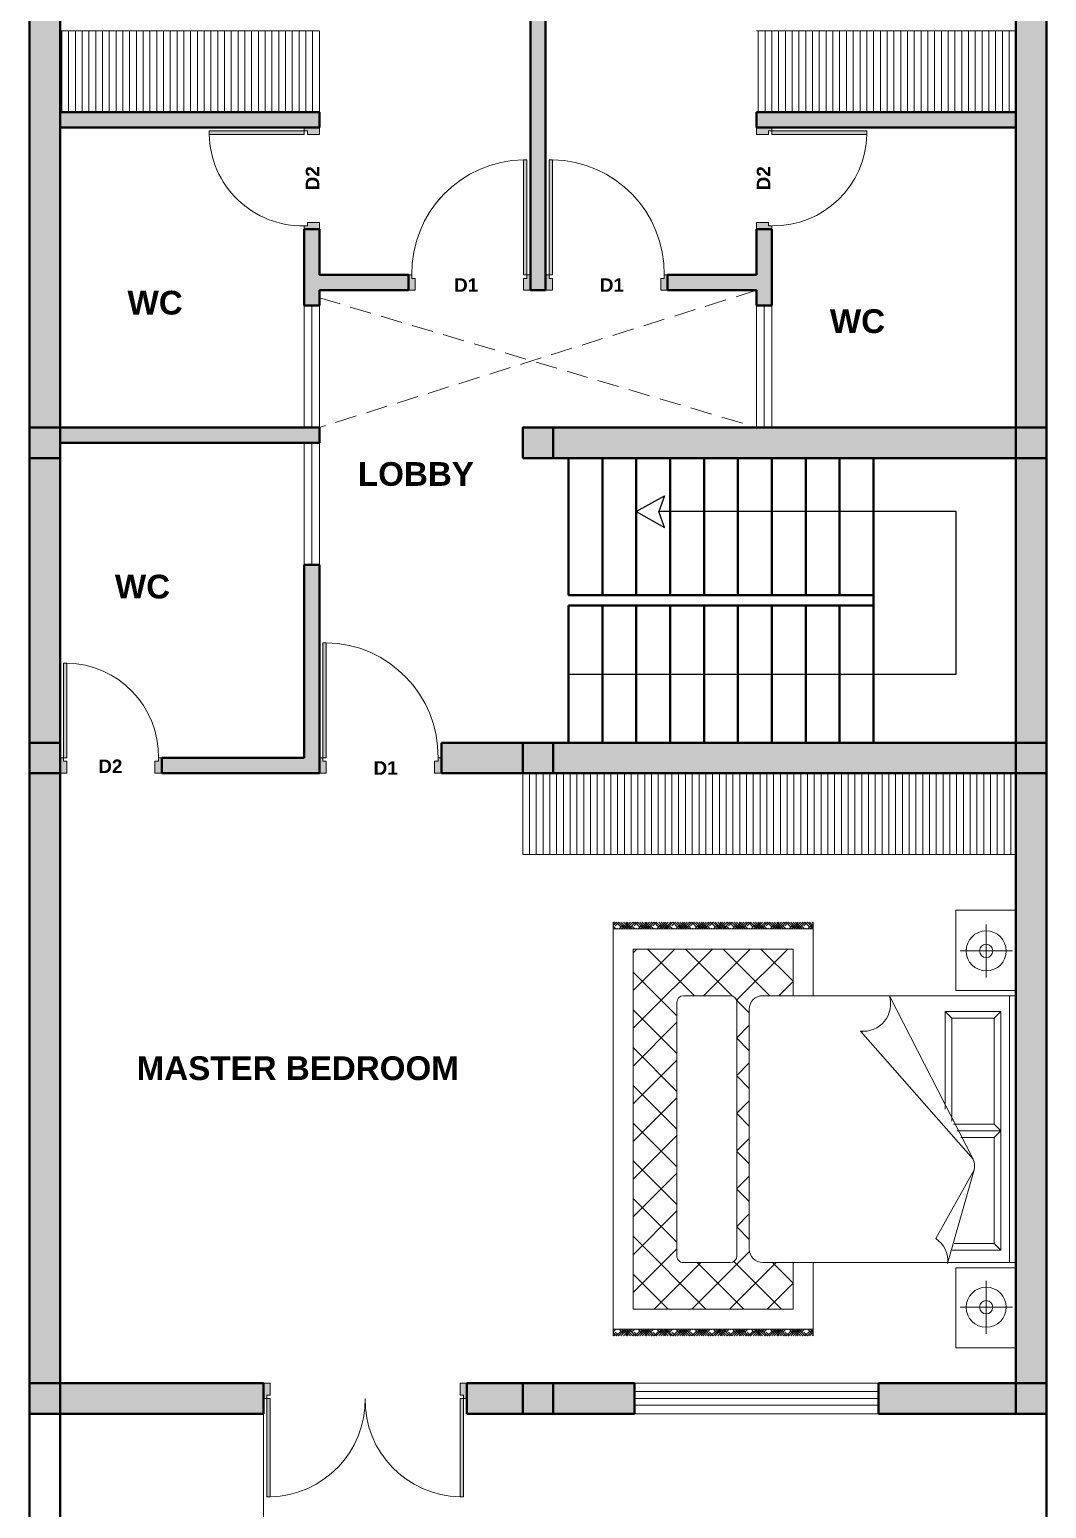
# Model space of a CAD drawing. Header units: inches. Extents: x 1457 to 6508, y 1058 to 4458.
# Drawn here: x 3200.9 to 3500.9, y 2605.7 to 3042 of the extents above; entities that cross this region are included whole.
import ezdxf
from ezdxf.enums import TextEntityAlignment as Align

# ---------------------------------------------------------------- set-up
doc = ezdxf.new("R2010")
doc.units = ezdxf.units.IN
doc.linetypes.add('HIDDEN', pattern=[9.525, 6.35, -3.175])
for name, color, linetype, lineweight in [('1.COLUMN', 1, 'Continuous', 40), ('2.ROOF', 7, 'HIDDEN', 20), ('CUPBOARD', 24, 'Continuous', 5), ('DOOR', 3, 'Continuous', 18), ('FURNITURE', 30, 'Continuous', 5), ('ots', 4, 'HIDDEN', 13), ('STAIRS', 30, 'Continuous', 25), ('WALL', 2, 'Continuous', 40), ('WALL DIMENSION', 6, 'Continuous', 13), ('WALL HATCH', 7, 'Continuous', 5), ('WINDOW', 4, 'Continuous', 18)]:
    doc.layers.add(name, color=color, linetype=linetype, lineweight=lineweight)
doc.styles.get("Standard").update_dxf_attribs({"font": 'arialbd.ttf'})

# ---------------------------------------------------------------- blocks, each defined once
blk = doc.blocks.new('*U207')
at = {"layer": 'CUPBOARD'}
blk.add_line((0, 24), (0, 0), dxfattribs=at)
blk = doc.blocks.new('*U208')
at = {"layer": 'CUPBOARD', "color": 0, "linetype": 'ByBlock', "lineweight": -2, "rotation": 180}
for p in [(3210.37, 3041.6), (3212.37, 3041.6), (3214.37, 3041.6), (3216.37, 3041.6), (3218.37, 3041.6), (3220.37, 3041.6), (3222.37, 3041.6), (3224.37, 3041.6), (3226.37, 3041.6), (3228.37, 3041.6), (3230.37, 3041.6), (3232.37, 3041.6), (3234.37, 3041.6), (3236.37, 3041.6), (3238.37, 3041.6), (3240.37, 3041.6), (3242.37, 3041.6), (3244.37, 3041.6), (3246.37, 3041.6), (3248.37, 3041.6), (3250.37, 3041.6), (3252.37, 3041.6), (3254.37, 3041.6), (3256.37, 3041.6), (3258.37, 3041.6), (3260.37, 3041.6), (3262.37, 3041.6), (3264.37, 3041.6), (3266.37, 3041.6), (3268.37, 3041.6), (3270.37, 3041.6), (3272.37, 3041.6), (3274.37, 3041.6), (3276.37, 3041.6), (3278.37, 3041.6), (3280.37, 3041.6), (3282.37, 3041.6), (3284.37, 3041.6), (3286.37, 3041.6)]:
    blk.add_blockref('*U207', p, dxfattribs=at)
blk = doc.blocks.new('*U209')
at = {"layer": 'CUPBOARD'}
blk.add_line((0, 24), (0, 0), dxfattribs=at)
blk = doc.blocks.new('*U210')
at = {"layer": 'CUPBOARD', "color": 0, "linetype": 'ByBlock', "lineweight": -2, "rotation": 180}
for p in [(3415.87, 3041.6), (3417.87, 3041.6), (3419.87, 3041.6), (3421.87, 3041.6), (3423.87, 3041.6), (3425.87, 3041.6), (3427.87, 3041.6), (3429.87, 3041.6), (3431.87, 3041.6), (3433.87, 3041.6), (3435.87, 3041.6), (3437.87, 3041.6), (3439.87, 3041.6), (3441.87, 3041.6), (3443.87, 3041.6), (3445.87, 3041.6), (3447.87, 3041.6), (3449.87, 3041.6), (3451.87, 3041.6), (3453.87, 3041.6), (3455.87, 3041.6), (3457.87, 3041.6), (3459.87, 3041.6), (3461.87, 3041.6), (3463.87, 3041.6), (3465.87, 3041.6), (3467.87, 3041.6), (3469.87, 3041.6), (3471.87, 3041.6), (3473.87, 3041.6), (3475.87, 3041.6), (3477.87, 3041.6), (3479.87, 3041.6), (3481.87, 3041.6), (3483.87, 3041.6), (3485.87, 3041.6), (3487.87, 3041.6), (3489.87, 3041.6), (3491.87, 3041.6)]:
    blk.add_blockref('*U209', p, dxfattribs=at)
blk = doc.blocks.new('A$C4CB008C5')
for p, q in [((0, 3.019), (0.6, 3.019)), ((0, 2.569), (0, 3.019)), ((0.6, 3.019), (0.6, 2.569)), ((0.64, 1.121), (0.64, 3.021)), ((0.64, 3.021), (2.64, 3.021)), ((2.64, 3.021), (2.64, 1.121)), ((3.279, 3.019), (2.679, 3.019)), ((2.679, 3.019), (2.679, 2.569)), ((3.279, 2.569), (3.279, 3.019)), ((0.304, 2.6), (0.304, 2.992)), ((0.64, 2.971), (2.64, 2.971)), ((0.759, 2.905), (2.547, 2.905)), ((0.759, 2.489), (0.759, 2.905)), ((0.759, 2.905), (0.809, 2.855)), ((1.603, 2.855), (1.653, 2.905)), ((1.653, 2.905), (1.653, 2.579)), ((1.653, 2.905), (1.703, 2.855)), ((2.497, 2.855), (2.547, 2.905)), ((2.547, 2.905), (2.547, 2.54)), ((2.975, 2.6), (2.975, 2.992)), ((0.106, 2.796), (0.503, 2.796)), ((0.809, 2.855), (1.603, 2.855)), ((0.809, 2.539), (0.809, 2.855)), ((1.603, 2.855), (1.603, 2.551)), ((1.703, 2.855), (1.703, 2.607)), ((1.703, 2.855), (2.497, 2.855)), ((2.497, 2.855), (2.497, 2.556)), ((3.174, 2.796), (2.776, 2.796)), ((0.64, 2.071), (1.866, 2.698)), ((0.906, 1.854), (1.866, 2.698)), ((1.946, 2.705), (2.646, 2.507)), ((1.946, 2.705), (2.46, 2.418)), ((0.6, 2.569), (0, 2.569)), ((2.679, 2.569), (3.279, 2.569)), ((0.809, 2.539), (0.759, 2.489)), ((1.49, 2.489), (0.759, 2.489)), ((1.58, 2.539), (0.809, 2.539)), ((0.907, 1.867), (0.919, 1.867)), ((0.09, 1.5), (0.64, 1.5)), ((0.09, 1.491), (0.099, 1.5)), ((0.09, 1.473), (0.116, 1.5)), ((0.09, 1.456), (0.134, 1.5)), ((0.09, 1.474), (0.09, 1.475)), ((0.09, 1.438), (0.126, 1.474)), ((0.117, 1.43), (0.09, 1.457)), ((0.14, 1.46), (0.108, 1.492)), ((0.14, 1.478), (0.118, 1.5)), ((0.14, 1.496), (0.135, 1.5)), ((0.14, 1.442), (0.135, 1.448)), ((0.14, 0), (0.14, 1.5)), ((2.64, 1.5), (3.19, 1.5)), ((3.14, 1.496), (3.144, 1.5)), ((3.14, 1.478), (3.162, 1.5)), ((3.14, 1.5), (3.14, 0)), ((3.14, 1.46), (3.171, 1.492)), ((3.14, 1.442), (3.145, 1.448)), ((3.19, 1.456), (3.145, 1.5)), ((3.19, 1.438), (3.154, 1.474)), ((3.162, 1.43), (3.19, 1.457)), ((3.19, 1.473), (3.163, 1.5)), ((3.19, 1.491), (3.181, 1.5)), ((3.189, 1.474), (3.19, 1.475)), ((0.14, 1.389), (0.09, 1.439)), ((0.09, 1.42), (0.099, 1.43)), ((0.14, 1.372), (0.09, 1.422)), ((0.09, 1.368), (0.14, 1.417)), ((0.14, 1.354), (0.09, 1.404)), ((0.09, 1.35), (0.14, 1.4)), ((0.14, 1.336), (0.09, 1.386)), ((0.09, 1.332), (0.14, 1.382)), ((0.09, 1.314), (0.14, 1.364)), ((0.09, 1.297), (0.126, 1.333)), ((0.09, 1.333), (0.09, 1.333)), ((0.14, 1.319), (0.108, 1.35)), ((0.117, 1.412), (0.14, 1.435)), ((0.29, 1.108), (0.532, 1.35)), ((0.29, 0.15), (0.29, 1.35)), ((0.29, 1.35), (0.64, 1.35)), ((0.64, 1.243), (0.533, 1.35)), ((2.64, 1.195), (2.795, 1.35)), ((2.64, 1.35), (2.99, 1.35)), ((2.99, 1.156), (2.795, 1.35)), ((2.99, 1.35), (2.99, 0.15)), ((3.14, 1.389), (3.19, 1.439)), ((3.162, 1.412), (3.14, 1.435)), ((3.14, 1.372), (3.19, 1.422)), ((3.189, 1.368), (3.14, 1.417)), ((3.14, 1.354), (3.19, 1.404)), ((3.19, 1.35), (3.14, 1.4)), ((3.14, 1.336), (3.19, 1.386)), ((3.19, 1.332), (3.14, 1.382)), ((3.19, 1.314), (3.14, 1.364)), ((3.14, 1.319), (3.171, 1.35)), ((3.19, 1.297), (3.154, 1.333)), ((3.19, 1.42), (3.18, 1.43)), ((3.189, 1.333), (3.19, 1.333)), ((0.117, 1.288), (0.09, 1.316)), ((0.14, 1.248), (0.09, 1.298)), ((0.09, 1.279), (0.099, 1.288)), ((0.14, 1.23), (0.09, 1.28)), ((0.09, 1.227), (0.14, 1.276)), ((0.14, 1.213), (0.09, 1.263)), ((0.09, 1.208), (0.14, 1.258)), ((0.14, 1.195), (0.09, 1.245)), ((0.09, 1.19), (0.14, 1.24)), ((0.09, 1.173), (0.14, 1.223)), ((0.117, 1.271), (0.14, 1.294)), ((0.14, 1.301), (0.135, 1.306)), ((0.674, 0.926), (0.29, 1.31)), ((2.632, 0.904), (2.99, 1.262)), ((2.99, 0.873), (2.64, 1.223)), ((3.14, 1.301), (3.145, 1.306)), ((3.14, 1.248), (3.19, 1.298)), ((3.162, 1.271), (3.14, 1.294)), ((3.14, 1.23), (3.19, 1.28)), ((3.189, 1.227), (3.14, 1.276)), ((3.14, 1.213), (3.19, 1.263)), ((3.19, 1.208), (3.14, 1.258)), ((3.14, 1.195), (3.19, 1.245)), ((3.19, 1.19), (3.14, 1.24)), ((3.19, 1.173), (3.14, 1.223)), ((3.162, 1.288), (3.19, 1.316)), ((3.19, 1.279), (3.18, 1.288)), ((0.09, 1.191), (0.09, 1.192)), ((0.09, 1.155), (0.126, 1.191)), ((0.117, 1.147), (0.09, 1.174)), ((0.14, 1.107), (0.09, 1.157)), ((0.09, 1.137), (0.099, 1.147)), ((0.14, 1.089), (0.09, 1.139)), ((0.09, 1.085), (0.14, 1.134)), ((0.14, 1.071), (0.09, 1.121)), ((0.09, 1.067), (0.14, 1.117)), ((0.14, 1.177), (0.108, 1.209)), ((0.117, 1.129), (0.14, 1.152)), ((0.14, 1.16), (0.135, 1.165)), ((0.29, 0.825), (0.64, 1.175)), ((3.14, 1.177), (3.171, 1.209)), ((3.14, 1.16), (3.145, 1.165)), ((3.14, 1.107), (3.19, 1.157)), ((3.162, 1.129), (3.14, 1.152)), ((3.14, 1.089), (3.19, 1.139)), ((3.189, 1.085), (3.14, 1.134)), ((3.14, 1.071), (3.19, 1.121)), ((3.19, 1.067), (3.14, 1.117)), ((3.19, 1.155), (3.154, 1.191)), ((3.162, 1.147), (3.19, 1.174)), ((3.19, 1.137), (3.18, 1.147)), ((3.189, 1.191), (3.19, 1.192)), ((0.14, 1.054), (0.09, 1.104)), ((0.09, 1.049), (0.14, 1.099)), ((0.09, 1.031), (0.14, 1.081)), ((0.09, 1.05), (0.09, 1.051)), ((0.09, 1.014), (0.126, 1.05)), ((0.117, 1.006), (0.09, 1.033)), ((0.14, 0.965), (0.09, 1.015)), ((0.09, 0.996), (0.099, 1.006)), ((0.14, 1.036), (0.108, 1.067)), ((0.117, 0.988), (0.14, 1.011)), ((0.14, 1.018), (0.135, 1.023)), ((0.64, 0.677), (0.29, 1.027)), ((0.673, 0.925), (0.769, 1.021)), ((2.54, 1.021), (0.74, 1.021)), ((0.955, 0.928), (0.861, 1.021)), ((0.959, 0.928), (1.052, 1.021)), ((1.238, 0.928), (1.144, 1.021)), ((1.241, 0.928), (1.335, 1.021)), ((1.52, 0.928), (1.427, 1.021)), ((1.524, 0.928), (1.618, 1.021)), ((1.803, 0.928), (1.71, 1.021)), ((1.807, 0.928), (1.9, 1.021)), ((2.086, 0.928), (1.993, 1.021)), ((2.09, 0.928), (2.183, 1.021)), ((2.369, 0.928), (2.276, 1.021)), ((2.373, 0.928), (2.466, 1.021)), ((2.99, 0.59), (2.557, 1.023)), ((3.14, 1.054), (3.19, 1.104)), ((3.19, 1.049), (3.14, 1.099)), ((3.19, 1.031), (3.14, 1.081)), ((3.14, 1.036), (3.171, 1.067)), ((3.14, 1.018), (3.145, 1.023)), ((3.14, 0.965), (3.19, 1.015)), ((3.162, 0.988), (3.14, 1.011)), ((3.19, 1.014), (3.154, 1.05)), ((3.162, 1.006), (3.19, 1.033)), ((3.19, 0.996), (3.18, 1.006)), ((3.189, 1.05), (3.19, 1.051)), ((0.14, 0.948), (0.09, 0.998)), ((0.09, 0.944), (0.14, 0.993)), ((0.14, 0.93), (0.09, 0.98)), ((0.09, 0.925), (0.14, 0.975)), ((0.14, 0.912), (0.09, 0.962)), ((0.09, 0.908), (0.14, 0.958)), ((0.09, 0.89), (0.14, 0.94)), ((0.09, 0.908), (0.09, 0.909)), ((0.09, 0.872), (0.126, 0.908)), ((0.117, 0.864), (0.09, 0.891)), ((0.14, 0.894), (0.108, 0.926)), ((0.29, 0.542), (0.643, 0.895)), ((0.69, 0.928), (2.59, 0.928)), ((2.64, 0.629), (2.99, 0.979)), ((3.14, 0.948), (3.19, 0.998)), ((3.189, 0.944), (3.14, 0.993)), ((3.14, 0.93), (3.19, 0.98)), ((3.19, 0.925), (3.14, 0.975)), ((3.14, 0.912), (3.19, 0.962)), ((3.19, 0.908), (3.14, 0.958)), ((3.19, 0.89), (3.14, 0.94)), ((3.14, 0.894), (3.171, 0.926)), ((3.19, 0.872), (3.154, 0.908)), ((3.162, 0.864), (3.19, 0.891)), ((3.189, 0.908), (3.19, 0.909)), ((0.14, 0.824), (0.09, 0.874)), ((0.09, 0.855), (0.099, 0.864)), ((0.14, 0.806), (0.09, 0.856)), ((0.09, 0.802), (0.14, 0.852)), ((0.14, 0.788), (0.09, 0.838)), ((0.09, 0.784), (0.14, 0.834)), ((0.14, 0.771), (0.09, 0.821)), ((0.09, 0.766), (0.14, 0.816)), ((0.09, 0.749), (0.14, 0.799)), ((0.14, 0.753), (0.108, 0.785)), ((0.117, 0.847), (0.14, 0.869)), ((0.14, 0.877), (0.135, 0.882)), ((0.64, 0.878), (0.64, 0.528)), ((2.64, 0.878), (2.64, 0.528)), ((3.14, 0.877), (3.145, 0.882)), ((3.14, 0.824), (3.19, 0.874)), ((3.162, 0.847), (3.14, 0.869)), ((3.14, 0.806), (3.19, 0.856)), ((3.189, 0.802), (3.14, 0.852)), ((3.14, 0.788), (3.19, 0.838)), ((3.19, 0.784), (3.14, 0.834)), ((3.14, 0.771), (3.19, 0.821)), ((3.19, 0.766), (3.14, 0.816)), ((3.19, 0.749), (3.14, 0.799)), ((3.14, 0.753), (3.171, 0.785)), ((3.19, 0.855), (3.18, 0.864)), ((0.09, 0.767), (0.09, 0.768)), ((0.09, 0.731), (0.126, 0.767)), ((0.117, 0.723), (0.09, 0.75)), ((0.14, 0.682), (0.09, 0.732)), ((0.09, 0.713), (0.099, 0.723)), ((0.14, 0.665), (0.09, 0.715)), ((0.09, 0.661), (0.14, 0.71)), ((0.14, 0.647), (0.09, 0.697)), ((0.09, 0.642), (0.14, 0.692)), ((0.14, 0.629), (0.09, 0.679)), ((0.09, 0.625), (0.14, 0.675)), ((0.117, 0.705), (0.14, 0.728)), ((0.14, 0.735), (0.135, 0.74)), ((0.884, 0.15), (0.29, 0.744)), ((2.443, 0.15), (2.99, 0.696)), ((3.14, 0.735), (3.145, 0.74)), ((3.14, 0.682), (3.19, 0.732)), ((3.162, 0.705), (3.14, 0.728)), ((3.14, 0.665), (3.19, 0.715)), ((3.189, 0.661), (3.14, 0.71)), ((3.14, 0.647), (3.19, 0.697)), ((3.19, 0.642), (3.14, 0.692)), ((3.14, 0.629), (3.19, 0.679)), ((3.19, 0.625), (3.14, 0.675)), ((3.19, 0.731), (3.154, 0.767)), ((3.162, 0.723), (3.19, 0.75)), ((3.19, 0.713), (3.18, 0.723)), ((3.189, 0.767), (3.19, 0.768)), ((0.09, 0.607), (0.14, 0.657)), ((0.09, 0.589), (0.126, 0.626)), ((0.09, 0.626), (0.09, 0.626)), ((0.117, 0.581), (0.09, 0.609)), ((0.14, 0.541), (0.09, 0.591)), ((0.09, 0.572), (0.099, 0.581)), ((0.14, 0.523), (0.09, 0.573)), ((0.09, 0.519), (0.14, 0.569)), ((0.14, 0.506), (0.09, 0.556)), ((0.14, 0.612), (0.108, 0.643)), ((0.117, 0.564), (0.14, 0.586)), ((0.14, 0.594), (0.135, 0.599)), ((0.29, 0.259), (0.64, 0.609)), ((2.99, 0.307), (2.64, 0.657)), ((3.19, 0.607), (3.14, 0.657)), ((3.14, 0.612), (3.171, 0.643)), ((3.14, 0.594), (3.145, 0.599)), ((3.14, 0.541), (3.19, 0.591)), ((3.162, 0.564), (3.14, 0.586)), ((3.14, 0.523), (3.19, 0.573)), ((3.189, 0.519), (3.14, 0.569)), ((3.14, 0.506), (3.19, 0.556)), ((3.19, 0.589), (3.154, 0.626)), ((3.162, 0.581), (3.19, 0.609)), ((3.19, 0.572), (3.18, 0.581)), ((3.189, 0.626), (3.19, 0.626)), ((0.09, 0.501), (0.14, 0.551)), ((0.14, 0.488), (0.09, 0.538)), ((0.09, 0.483), (0.14, 0.533)), ((0.09, 0.466), (0.14, 0.516)), ((0.09, 0.484), (0.09, 0.485)), ((0.09, 0.448), (0.126, 0.484)), ((0.117, 0.44), (0.09, 0.467)), ((0.14, 0.399), (0.09, 0.449)), ((0.14, 0.47), (0.108, 0.502)), ((0.117, 0.422), (0.14, 0.445)), ((0.14, 0.453), (0.135, 0.458)), ((0.601, 0.15), (0.29, 0.462)), ((0.463, 0.15), (0.791, 0.478)), ((0.69, 0.478), (2.59, 0.478)), ((0.746, 0.15), (1.074, 0.478)), ((1.167, 0.15), (0.839, 0.478)), ((1.029, 0.15), (1.357, 0.478)), ((1.45, 0.15), (1.122, 0.478)), ((1.312, 0.15), (1.64, 0.478)), ((1.733, 0.15), (1.405, 0.478)), ((1.595, 0.15), (1.923, 0.478)), ((2.016, 0.15), (1.688, 0.478)), ((1.878, 0.15), (2.206, 0.478)), ((2.298, 0.15), (1.97, 0.478)), ((2.16, 0.15), (2.488, 0.478)), ((2.581, 0.15), (2.253, 0.478)), ((2.864, 0.15), (2.536, 0.478)), ((3.19, 0.501), (3.14, 0.551)), ((3.14, 0.488), (3.19, 0.538)), ((3.19, 0.483), (3.14, 0.533)), ((3.19, 0.466), (3.14, 0.516)), ((3.14, 0.47), (3.171, 0.502)), ((3.14, 0.453), (3.145, 0.458)), ((3.14, 0.399), (3.19, 0.449)), ((3.162, 0.422), (3.14, 0.445)), ((3.19, 0.448), (3.154, 0.484)), ((3.162, 0.44), (3.19, 0.467)), ((3.189, 0.484), (3.19, 0.485)), ((0.09, 0.43), (0.099, 0.44)), ((0.14, 0.382), (0.09, 0.432)), ((0.09, 0.378), (0.14, 0.427)), ((0.14, 0.364), (0.09, 0.414)), ((0.09, 0.36), (0.14, 0.41)), ((0.14, 0.346), (0.09, 0.396)), ((0.09, 0.342), (0.14, 0.392)), ((0.09, 0.324), (0.14, 0.374)), ((0.09, 0.307), (0.126, 0.343)), ((0.09, 0.343), (0.09, 0.343)), ((0.14, 0.329), (0.108, 0.36)), ((2.726, 0.15), (2.99, 0.414)), ((3.14, 0.382), (3.19, 0.432)), ((3.189, 0.378), (3.14, 0.427)), ((3.14, 0.364), (3.19, 0.414)), ((3.19, 0.36), (3.14, 0.41)), ((3.14, 0.346), (3.19, 0.396)), ((3.19, 0.342), (3.14, 0.392)), ((3.19, 0.324), (3.14, 0.374)), ((3.14, 0.329), (3.171, 0.36)), ((3.19, 0.307), (3.154, 0.343)), ((3.19, 0.43), (3.18, 0.44)), ((3.189, 0.343), (3.19, 0.343)), ((0.117, 0.299), (0.09, 0.326)), ((0.14, 0.258), (0.09, 0.308)), ((0.09, 0.289), (0.099, 0.299)), ((0.14, 0.24), (0.09, 0.29)), ((0.09, 0.237), (0.14, 0.286)), ((0.14, 0.223), (0.09, 0.273)), ((0.09, 0.218), (0.14, 0.268)), ((0.14, 0.205), (0.09, 0.255)), ((0.09, 0.201), (0.14, 0.251)), ((0.09, 0.183), (0.14, 0.233)), ((0.117, 0.281), (0.14, 0.304)), ((0.14, 0.311), (0.135, 0.316)), ((3.14, 0.311), (3.145, 0.316)), ((3.14, 0.258), (3.19, 0.308)), ((3.162, 0.281), (3.14, 0.304)), ((3.14, 0.24), (3.19, 0.29)), ((3.189, 0.237), (3.14, 0.286)), ((3.14, 0.223), (3.19, 0.273)), ((3.19, 0.218), (3.14, 0.268)), ((3.14, 0.205), (3.19, 0.255)), ((3.19, 0.201), (3.14, 0.251)), ((3.19, 0.183), (3.14, 0.233)), ((3.162, 0.299), (3.19, 0.326)), ((3.19, 0.289), (3.18, 0.299)), ((0.09, 0.201), (0.09, 0.202)), ((0.09, 0.165), (0.126, 0.201)), ((0.117, 0.157), (0.09, 0.184)), ((0.14, 0.117), (0.09, 0.167)), ((0.09, 0.148), (0.099, 0.157)), ((0.14, 0.099), (0.09, 0.149)), ((0.09, 0.095), (0.14, 0.144)), ((0.14, 0.081), (0.09, 0.131)), ((0.09, 0.077), (0.14, 0.127)), ((0.14, 0.064), (0.09, 0.114)), ((0.14, 0.187), (0.108, 0.219)), ((0.117, 0.139), (0.14, 0.162)), ((0.14, 0.17), (0.135, 0.175)), ((0.318, 0.15), (0.29, 0.179)), ((2.99, 0.15), (0.29, 0.15)), ((3.14, 0.187), (3.171, 0.219)), ((3.14, 0.17), (3.145, 0.175)), ((3.14, 0.117), (3.19, 0.167)), ((3.162, 0.139), (3.14, 0.162)), ((3.14, 0.099), (3.19, 0.149)), ((3.189, 0.095), (3.14, 0.144)), ((3.14, 0.081), (3.19, 0.131)), ((3.19, 0.077), (3.14, 0.127)), ((3.14, 0.064), (3.19, 0.114)), ((3.19, 0.165), (3.154, 0.201)), ((3.162, 0.157), (3.19, 0.184)), ((3.19, 0.148), (3.18, 0.157)), ((3.189, 0.201), (3.19, 0.202)), ((0.09, 0.059), (0.14, 0.109)), ((0.09, 0.041), (0.14, 0.091)), ((0.09, 0.06), (0.09, 0.061)), ((0.09, 0.024), (0.126, 0.06)), ((0.117, 0.016), (0.09, 0.043)), ((0.115, 0), (0.09, 0.025)), ((0.09, 0.006), (0.099, 0.016)), ((0.097, 0), (0.09, 0.008)), ((0.14, 0.046), (0.108, 0.078)), ((0.119, 0), (0.14, 0.021)), ((0.14, 0.028), (0.135, 0.033)), ((0.137, 0), (0.14, 0.003)), ((3.19, 0.059), (3.14, 0.109)), ((3.19, 0.041), (3.14, 0.091)), ((3.14, 0.046), (3.171, 0.078)), ((3.14, 0.028), (3.145, 0.033)), ((3.16, 0), (3.14, 0.021)), ((3.143, 0), (3.14, 0.003)), ((3.19, 0.024), (3.154, 0.06)), ((3.162, 0.016), (3.19, 0.043)), ((3.164, 0), (3.19, 0.025)), ((3.19, 0.006), (3.18, 0.016)), ((3.182, 0), (3.19, 0.008)), ((3.189, 0.06), (3.19, 0.061)), ((0.09, 0), (3.19, 0))]:
    blk.add_line(p, q)
for centre, radius in [((0.304, 2.796), 0.15), ((2.975, 2.796), 0.15), ((0.304, 2.796), 0.05), ((2.975, 2.796), 0.05)]:
    blk.add_circle(centre, radius)
for centre, radius, start, end in [((1.915, 2.61), 0.1, 71.7215, 119.0799), ((2.626, 2.31), 0.198, 84.1725, 146.9889), ((0.7, 1.873), 0.207, 354.6422, 106.9775), ((0.74, 1.121), 0.1, 180, 270), ((2.54, 1.121), 0.1, 270, 0), ((0.69, 0.878), 0.05, 90, 180), ((2.59, 0.878), 0.05, 0, 90), ((0.69, 0.528), 0.05, 180, 270), ((2.59, 0.528), 0.05, 270, 0)]:
    blk.add_arc(centre, radius, start, end)
blk = doc.blocks.new('*U201')
at = {"layer": 'CUPBOARD'}
blk.add_line((0, 0), (0, 24), dxfattribs=at)
blk = doc.blocks.new('*U202')
at = {"layer": 'CUPBOARD', "color": 0, "linetype": 'ByBlock', "lineweight": -2}
for p in [(3346.37, 2798.6), (3348.37, 2798.6), (3350.37, 2798.6), (3352.37, 2798.6), (3354.37, 2798.6), (3356.37, 2798.6), (3358.37, 2798.6), (3360.37, 2798.6), (3362.37, 2798.6), (3364.37, 2798.6), (3366.37, 2798.6), (3368.37, 2798.6), (3370.37, 2798.6), (3372.37, 2798.6), (3374.37, 2798.6), (3376.37, 2798.6), (3378.37, 2798.6), (3380.37, 2798.6), (3382.37, 2798.6), (3384.37, 2798.6), (3386.37, 2798.6), (3388.37, 2798.6), (3390.37, 2798.6), (3392.37, 2798.6), (3394.37, 2798.6), (3396.37, 2798.6), (3398.37, 2798.6), (3400.37, 2798.6), (3402.37, 2798.6), (3404.37, 2798.6), (3406.37, 2798.6), (3408.37, 2798.6), (3410.37, 2798.6), (3412.37, 2798.6), (3414.37, 2798.6), (3416.37, 2798.6), (3418.37, 2798.6), (3420.37, 2798.6), (3422.37, 2798.6), (3424.37, 2798.6), (3426.37, 2798.6), (3428.37, 2798.6), (3430.37, 2798.6), (3432.37, 2798.6), (3434.37, 2798.6), (3436.37, 2798.6), (3438.37, 2798.6), (3440.37, 2798.6), (3442.37, 2798.6), (3444.37, 2798.6), (3446.37, 2798.6), (3448.37, 2798.6), (3450.37, 2798.6), (3452.37, 2798.6), (3454.37, 2798.6), (3456.37, 2798.6), (3458.37, 2798.6), (3460.37, 2798.6), (3462.37, 2798.6), (3464.37, 2798.6), (3466.37, 2798.6), (3468.37, 2798.6), (3470.37, 2798.6), (3472.37, 2798.6), (3474.37, 2798.6), (3476.37, 2798.6), (3478.37, 2798.6), (3480.37, 2798.6), (3482.37, 2798.6), (3484.37, 2798.6), (3486.37, 2798.6), (3488.37, 2798.6), (3490.37, 2798.6)]:
    blk.add_blockref('*U201', p, dxfattribs=at)

msp = doc.modelspace()

# ---------------------------------------------------------------- hatches: boundary and pattern name
at = {"layer": '1.COLUMN'}
h = msp.add_hatch(color=256, dxfattribs=at)
h.dxf.hatch_style = 1
h.paths.add_polyline_path([(3209.869, 2924.6026), (3200.869, 2924.6026), (3200.869, 2915.6026), (3209.869, 2915.6026)])
h = msp.add_hatch(color=256, dxfattribs=at)
h.dxf.hatch_style = 1
h.paths.add_polyline_path([(3355.369, 2924.6026), (3346.369, 2924.6026), (3346.369, 2915.6026), (3355.369, 2915.6026)])
h = msp.add_hatch(color=256, dxfattribs=at)
h.dxf.hatch_style = 1
h.paths.add_polyline_path([(3500.869, 2924.6026), (3491.869, 2924.6026), (3491.869, 2915.6026), (3500.869, 2915.6026)])
h = msp.add_hatch(color=256, dxfattribs=at)
h.dxf.hatch_style = 1
h.paths.add_polyline_path([(3209.869, 2831.6026), (3200.869, 2831.6026), (3200.869, 2822.6026), (3209.869, 2822.6026)])
h = msp.add_hatch(color=256, dxfattribs=at)
h.dxf.hatch_style = 1
h.paths.add_polyline_path([(3355.369, 2831.6026), (3346.369, 2831.6026), (3346.369, 2822.6026), (3355.369, 2822.6026)])
h = msp.add_hatch(color=256, dxfattribs=at)
h.dxf.hatch_style = 1
h.paths.add_polyline_path([(3500.869, 2831.6026), (3491.869, 2831.6026), (3491.869, 2822.6026), (3500.869, 2822.6026)])
h = msp.add_hatch(color=256, dxfattribs=at)
h.dxf.hatch_style = 1
h.paths.add_polyline_path([(3209.869, 2642.6026), (3200.869, 2642.6026), (3200.869, 2633.6026), (3209.869, 2633.6026)])
h = msp.add_hatch(color=256, dxfattribs=at)
h.dxf.hatch_style = 1
h.paths.add_polyline_path([(3355.369, 2642.6026), (3346.369, 2642.6026), (3346.369, 2633.6026), (3355.369, 2633.6026)])
h = msp.add_hatch(color=256, dxfattribs=at)
h.dxf.hatch_style = 1
h.paths.add_polyline_path([(3500.869, 2642.6026), (3491.869, 2642.6026), (3491.869, 2633.6026), (3500.869, 2633.6026)])
at = {"layer": 'DOOR'}
h = msp.add_hatch(color=256, dxfattribs=at)
h.dxf.hatch_style = 1
h.paths.add_polyline_path([(3253.869, 3011.1026), (3253.869, 3012.1026), (3281.869, 3012.1026), (3281.869, 3011.1026)])
h.paths.add_polyline_path([(3282.869, 3011.1026), (3282.869, 3012.1026), (3281.869, 3012.1026), (3281.869, 3013.1026), (3286.369, 3013.1026), (3286.369, 3011.1026)])
h.paths.add_polyline_path([(3281.869, 2983.1026), (3281.869, 2984.1026), (3282.869, 2984.1026), (3282.869, 2985.1026), (3286.369, 2985.1026), (3286.369, 2983.1026)])
h = msp.add_hatch(color=256, dxfattribs=at)
h.dxf.hatch_style = 1
h.paths.add_polyline_path([(3447.869, 3011.1026), (3447.869, 3012.1026), (3419.869, 3012.1026), (3419.869, 3011.1026)])
h.paths.add_polyline_path([(3418.869, 3011.1026), (3418.869, 3012.1026), (3419.869, 3012.1026), (3419.869, 3013.1026), (3415.369, 3013.1026), (3415.369, 3011.1026)])
h.paths.add_polyline_path([(3419.869, 2983.1026), (3419.869, 2984.1026), (3418.869, 2984.1026), (3418.869, 2985.1026), (3415.369, 2985.1026), (3415.369, 2983.1026)])
h = msp.add_hatch(color=256, dxfattribs=at)
h.dxf.hatch_style = 1
h.paths.add_polyline_path([(3346.619, 3003.6026), (3347.619, 3003.6026), (3347.619, 2969.6026), (3346.619, 2969.6026)])
h.paths.add_polyline_path([(3346.619, 2968.6026), (3347.619, 2968.6026), (3347.619, 2969.6026), (3348.619, 2969.6026), (3348.619, 2965.1026), (3346.619, 2965.1026)])
h.paths.add_polyline_path([(3312.619, 2969.6026), (3313.619, 2969.6026), (3313.619, 2968.6026), (3314.619, 2968.6026), (3314.619, 2965.1026), (3312.619, 2965.1026)])
h = msp.add_hatch(color=256, dxfattribs=at)
h.dxf.hatch_style = 1
h.paths.add_polyline_path([(3355.119, 3003.6026), (3354.119, 3003.6026), (3354.119, 2969.6026), (3355.119, 2969.6026)])
h.paths.add_polyline_path([(3355.119, 2968.6026), (3354.119, 2968.6026), (3354.119, 2969.6026), (3353.119, 2969.6026), (3353.119, 2965.1026), (3355.119, 2965.1026)])
h.paths.add_polyline_path([(3389.119, 2969.6026), (3388.119, 2969.6026), (3388.119, 2968.6026), (3387.119, 2968.6026), (3387.119, 2965.1026), (3389.119, 2965.1026)])
h = msp.add_hatch(color=256, dxfattribs=at)
h.dxf.hatch_style = 1
h.paths.add_polyline_path([(3288.369, 2861.1026), (3287.369, 2861.1026), (3287.369, 2827.1026), (3288.369, 2827.1026)])
h.paths.add_polyline_path([(3288.369, 2826.1026), (3287.369, 2826.1026), (3287.369, 2827.1026), (3286.369, 2827.1026), (3286.369, 2822.6026), (3288.369, 2822.6026)])
h.paths.add_polyline_path([(3322.369, 2827.1026), (3321.369, 2827.1026), (3321.369, 2826.1026), (3320.369, 2826.1026), (3320.369, 2822.6026), (3322.369, 2822.6026)])
h = msp.add_hatch(color=256, dxfattribs=at)
h.dxf.hatch_style = 1
h.paths.add_polyline_path([(3211.869, 2855.1026), (3210.869, 2855.1026), (3210.869, 2827.1026), (3211.869, 2827.1026)])
h.paths.add_polyline_path([(3211.869, 2826.1026), (3210.869, 2826.1026), (3210.869, 2827.1026), (3209.869, 2827.1026), (3209.869, 2822.6026), (3211.869, 2822.6026)])
h.paths.add_polyline_path([(3239.869, 2827.1026), (3238.869, 2827.1026), (3238.869, 2826.1026), (3237.869, 2826.1026), (3237.869, 2822.6026), (3239.869, 2822.6026)])
h = msp.add_hatch(color=256, dxfattribs=at)
h.dxf.hatch_style = 1
h.paths.add_polyline_path([(3271.869, 2609.1026), (3270.869, 2609.1026), (3270.869, 2638.1026), (3271.869, 2638.1026)])
h.paths.add_polyline_path([(3271.869, 2639.1026), (3270.869, 2639.1026), (3270.869, 2638.1026), (3269.869, 2638.1026), (3269.869, 2642.6026), (3271.869, 2642.6026)])
h.paths.add_polyline_path([(3329.869, 2638.1026), (3328.869, 2638.1026), (3328.869, 2639.1026), (3327.869, 2639.1026), (3327.869, 2642.6026), (3329.869, 2642.6026)])
h.paths.add_polyline_path([(3328.869, 2609.1026), (3327.869, 2609.1026), (3327.869, 2638.1026), (3328.869, 2638.1026)])
at = {"layer": 'WALL HATCH'}
h = msp.add_hatch(color=256, dxfattribs=at)
h.dxf.hatch_style = 1
h.paths.add_polyline_path([(3209.869, 3149.6026), (3243.244, 3149.6026), (3243.244, 3158.6026), (3200.869, 3158.6026), (3200.869, 3113.6026), (3209.869, 3113.6026)])
h.paths.add_polyline_path([(3386.494, 3158.6026), (3315.244, 3158.6026), (3315.244, 3149.6026), (3348.619, 3149.6026), (3348.619, 3113.6026), (3353.119, 3113.6026), (3353.119, 3149.6026), (3386.494, 3149.6026)])
h.paths.add_polyline_path([(3500.869, 3158.6026), (3458.494, 3158.6026), (3458.494, 3149.6026), (3491.869, 3149.6026), (3491.869, 3113.6026), (3500.869, 3113.6026)])
h.paths.add_polyline_path([(3353.119, 3104.6026), (3348.619, 3104.6026), (3348.619, 2969.6026), (3348.619, 2965.1026), (3353.119, 2965.1026), (3353.119, 2969.6026)])
h.paths.add_polyline_path([(3209.869, 3104.6026), (3200.869, 3104.6026), (3200.869, 2924.6026), (3209.869, 2924.6026)])
h.paths.add_polyline_path([(3286.369, 3017.6026), (3209.869, 3017.6026), (3209.869, 3013.1026), (3281.869, 3013.1026), (3286.369, 3013.1026)])
h.paths.add_polyline_path([(3491.869, 3017.6026), (3415.369, 3017.6026), (3415.369, 3013.1026), (3419.869, 3013.1026), (3491.869, 3013.1026)])
h.paths.add_polyline_path([(3500.869, 3104.6026), (3491.869, 3104.6026), (3491.869, 2924.6026), (3500.869, 2924.6026)])
h = msp.add_hatch(color=256, dxfattribs=at)
h.dxf.hatch_style = 1
h.paths.add_polyline_path([(3419.869, 2983.1026), (3415.369, 2983.1026), (3415.369, 2969.6026), (3389.119, 2969.6026), (3389.119, 2965.1026), (3415.369, 2965.1026), (3415.369, 2960.6026), (3419.869, 2960.6026)])
h.paths.add_polyline_path([(3286.369, 2983.1026), (3281.869, 2983.1026), (3281.869, 2960.6026), (3286.369, 2960.6026), (3286.369, 2965.1026), (3312.619, 2965.1026), (3312.619, 2969.6026), (3286.369, 2969.6026)])
h.paths.add_polyline_path([(3209.869, 2915.6026), (3200.869, 2915.6026), (3200.869, 2831.6026), (3209.869, 2831.6026)])
h.paths.add_polyline_path([(3286.369, 2924.6026), (3281.869, 2924.6026), (3209.869, 2924.6026), (3209.869, 2920.1026), (3281.869, 2920.1026), (3286.369, 2920.1026)])
h.paths.add_polyline_path([(3286.369, 2884.1026), (3281.869, 2884.1026), (3281.869, 2827.1026), (3239.869, 2827.1026), (3239.869, 2822.6026), (3286.369, 2822.6026)])
h.paths.add_polyline_path([(3491.869, 2924.6026), (3419.869, 2924.6026), (3415.369, 2924.6026), (3355.369, 2924.6026), (3355.369, 2915.6026), (3491.869, 2915.6026)])
h.paths.add_polyline_path([(3491.869, 2831.6026), (3355.369, 2831.6026), (3355.369, 2822.6026), (3491.869, 2822.6026)])
h.paths.add_polyline_path([(3500.869, 2915.6026), (3491.869, 2915.6026), (3491.869, 2831.6026), (3500.869, 2831.6026)])
h.paths.add_polyline_path([(3346.369, 2831.6026), (3322.369, 2831.6026), (3322.369, 2822.6026), (3346.369, 2822.6026)])
h.paths.add_polyline_path([(3209.869, 2822.6026), (3200.869, 2822.6026), (3200.869, 2642.6026), (3209.869, 2642.6026)])
h.paths.add_polyline_path([(3269.869, 2642.6026), (3209.869, 2642.6026), (3209.869, 2633.6026), (3269.869, 2633.6026)])
h.paths.add_polyline_path([(3500.869, 2822.6026), (3491.869, 2822.6026), (3491.869, 2642.6026), (3500.869, 2642.6026)])
h.paths.add_polyline_path([(3491.869, 2642.6026), (3451.369, 2642.6026), (3451.369, 2633.6026), (3491.869, 2633.6026)])
h.paths.add_polyline_path([(3379.369, 2642.6026), (3355.369, 2642.6026), (3355.369, 2633.6026), (3379.369, 2633.6026)])
h.paths.add_polyline_path([(3346.369, 2642.6026), (3329.869, 2642.6026), (3329.869, 2638.1026), (3329.869, 2633.6026), (3346.369, 2633.6026)])

# ---------------------------------------------------------------- linework, layer by layer
at = {"layer": '1.COLUMN'}
for points in [[(3200.869, 2915.6026), (3209.869, 2915.6026), (3209.869, 2924.6026), (3200.869, 2924.6026)], [(3346.369, 2915.6026), (3355.369, 2915.6026), (3355.369, 2924.6026), (3346.369, 2924.6026)], [(3491.869, 2915.6026), (3500.869, 2915.6026), (3500.869, 2924.6026), (3491.869, 2924.6026)], [(3200.869, 2822.6026), (3209.869, 2822.6026), (3209.869, 2831.6026), (3200.869, 2831.6026)], [(3346.369, 2822.6026), (3355.369, 2822.6026), (3355.369, 2831.6026), (3346.369, 2831.6026)], [(3491.869, 2822.6026), (3500.869, 2822.6026), (3500.869, 2831.6026), (3491.869, 2831.6026)], [(3200.869, 2633.6026), (3209.869, 2633.6026), (3209.869, 2642.6026), (3200.869, 2642.6026)], [(3346.369, 2633.6026), (3355.369, 2633.6026), (3355.369, 2642.6026), (3346.369, 2642.6026)], [(3491.869, 2633.6026), (3500.869, 2633.6026), (3500.869, 2642.6026), (3491.869, 2642.6026)]]:
    msp.add_lwpolyline(points, close=True, dxfattribs=at)
at = {"layer": '2.ROOF', "linetype": 'Continuous'}
msp.add_line((3269.869, 2573.6026), (3269.869, 2633.6026), dxfattribs=at)
at = {"layer": 'CUPBOARD'}
for p, q in [((3286.369, 3041.6026), (3209.869, 3041.6026)), ((3491.869, 3041.6026), (3415.369, 3041.6026)), ((3491.869, 2822.6026), (3491.869, 2798.6026)), ((3491.869, 2798.6026), (3346.369, 2798.6026))]:
    msp.add_line(p, q, dxfattribs=at)
at = {"layer": 'DOOR'}
for p, q in [((3286.369, 3013.1026), (3281.869, 3013.1026)), ((3281.869, 3013.1026), (3281.869, 3012.1026)), ((3281.869, 3012.1026), (3282.869, 3012.1026)), ((3282.869, 3012.1026), (3282.869, 3011.1026)), ((3282.869, 3011.1026), (3286.369, 3011.1026)), ((3286.369, 3011.1026), (3286.369, 3013.1026)), ((3415.369, 3013.1026), (3419.869, 3013.1026)), ((3415.369, 3011.1026), (3415.369, 3013.1026)), ((3418.869, 3011.1026), (3415.369, 3011.1026)), ((3419.869, 3012.1026), (3418.869, 3012.1026)), ((3418.869, 3012.1026), (3418.869, 3011.1026)), ((3419.869, 3013.1026), (3419.869, 3012.1026)), ((3282.869, 2984.1026), (3282.869, 2985.1026)), ((3282.869, 2985.1026), (3286.369, 2985.1026)), ((3286.369, 2985.1026), (3286.369, 2983.1026)), ((3418.869, 2985.1026), (3415.369, 2985.1026)), ((3415.369, 2985.1026), (3415.369, 2983.1026)), ((3418.869, 2984.1026), (3418.869, 2985.1026)), ((3281.869, 2983.1026), (3281.869, 2984.1026)), ((3281.869, 2984.1026), (3282.869, 2984.1026)), ((3286.369, 2983.1026), (3281.869, 2983.1026)), ((3415.369, 2983.1026), (3419.869, 2983.1026)), ((3419.869, 2984.1026), (3418.869, 2984.1026)), ((3419.869, 2983.1026), (3419.869, 2984.1026)), ((3312.619, 2965.1026), (3312.619, 2969.6026)), ((3312.619, 2969.6026), (3313.619, 2969.6026)), ((3313.619, 2969.6026), (3313.619, 2968.6026)), ((3313.619, 2968.6026), (3314.619, 2968.6026)), ((3314.619, 2968.6026), (3314.619, 2965.1026)), ((3347.619, 2968.6026), (3346.619, 2968.6026)), ((3346.619, 2968.6026), (3346.619, 2965.1026)), ((3348.619, 2969.6026), (3347.619, 2969.6026)), ((3347.619, 2969.6026), (3347.619, 2968.6026)), ((3348.619, 2965.1026), (3348.619, 2969.6026)), ((3353.119, 2965.1026), (3353.119, 2969.6026)), ((3353.119, 2969.6026), (3354.119, 2969.6026)), ((3354.119, 2969.6026), (3354.119, 2968.6026)), ((3354.119, 2968.6026), (3355.119, 2968.6026)), ((3355.119, 2968.6026), (3355.119, 2965.1026)), ((3388.119, 2968.6026), (3387.119, 2968.6026)), ((3387.119, 2968.6026), (3387.119, 2965.1026)), ((3389.119, 2969.6026), (3388.119, 2969.6026)), ((3388.119, 2969.6026), (3388.119, 2968.6026)), ((3389.119, 2965.1026), (3389.119, 2969.6026)), ((3314.619, 2965.1026), (3312.619, 2965.1026)), ((3346.619, 2965.1026), (3348.619, 2965.1026)), ((3355.119, 2965.1026), (3353.119, 2965.1026)), ((3387.119, 2965.1026), (3389.119, 2965.1026)), ((3209.869, 2822.6026), (3209.869, 2827.1026)), ((3209.869, 2827.1026), (3210.869, 2827.1026)), ((3210.869, 2827.1026), (3210.869, 2826.1026)), ((3210.869, 2826.1026), (3211.869, 2826.1026)), ((3211.869, 2826.1026), (3211.869, 2822.6026)), ((3238.869, 2826.1026), (3237.869, 2826.1026)), ((3237.869, 2826.1026), (3237.869, 2822.6026)), ((3239.869, 2827.1026), (3238.869, 2827.1026)), ((3238.869, 2827.1026), (3238.869, 2826.1026)), ((3239.869, 2822.6026), (3239.869, 2827.1026)), ((3286.369, 2822.6026), (3286.369, 2827.1026)), ((3286.369, 2827.1026), (3287.369, 2827.1026)), ((3287.369, 2827.1026), (3287.369, 2826.1026)), ((3287.369, 2826.1026), (3288.369, 2826.1026)), ((3288.369, 2826.1026), (3288.369, 2822.6026)), ((3321.369, 2826.1026), (3320.369, 2826.1026)), ((3320.369, 2826.1026), (3320.369, 2822.6026)), ((3322.369, 2827.1026), (3321.369, 2827.1026)), ((3321.369, 2827.1026), (3321.369, 2826.1026)), ((3322.369, 2822.6026), (3322.369, 2827.1026)), ((3211.869, 2822.6026), (3209.869, 2822.6026)), ((3237.869, 2822.6026), (3239.869, 2822.6026)), ((3288.369, 2822.6026), (3286.369, 2822.6026)), ((3320.369, 2822.6026), (3322.369, 2822.6026)), ((3269.869, 2642.6026), (3269.869, 2638.1026)), ((3271.869, 2642.6026), (3269.869, 2642.6026)), ((3271.869, 2639.1026), (3271.869, 2642.6026)), ((3327.869, 2639.1026), (3327.869, 2642.6026)), ((3327.869, 2642.6026), (3329.869, 2642.6026)), ((3329.869, 2642.6026), (3329.869, 2638.1026)), ((3269.869, 2638.1026), (3270.869, 2638.1026)), ((3270.869, 2638.1026), (3270.869, 2639.1026)), ((3270.869, 2639.1026), (3271.869, 2639.1026)), ((3328.869, 2639.1026), (3327.869, 2639.1026)), ((3328.869, 2638.1026), (3328.869, 2639.1026)), ((3329.869, 2638.1026), (3328.869, 2638.1026))]:
    msp.add_line(p, q, dxfattribs=at)
for points in [[(3281.869, 3012.1026), (3281.869, 3011.1026), (3253.869, 3011.1026), (3253.869, 3012.1026)], [(3419.869, 3012.1026), (3419.869, 3011.1026), (3447.869, 3011.1026), (3447.869, 3012.1026)], [(3347.619, 2969.6026), (3346.619, 2969.6026), (3346.619, 3003.6026), (3347.619, 3003.6026)], [(3354.119, 2969.6026), (3355.119, 2969.6026), (3355.119, 3003.6026), (3354.119, 3003.6026)], [(3287.369, 2827.1026), (3288.369, 2827.1026), (3288.369, 2861.1026), (3287.369, 2861.1026)], [(3210.869, 2827.1026), (3211.869, 2827.1026), (3211.869, 2855.1026), (3210.869, 2855.1026)], [(3270.869, 2638.1026), (3270.869, 2609.1026), (3271.869, 2609.1026), (3271.869, 2638.1026)], [(3327.869, 2638.1026), (3327.869, 2609.1026), (3328.869, 2609.1026), (3328.869, 2638.1026)]]:
    msp.add_lwpolyline(points, close=True, dxfattribs=at)
for centre, radius, start, end in [((3281.369, 3011.6026), 27.5045, 181.041627, 271.041627), ((3420.369, 3011.6026), 27.5045, 268.958373, 358.958373), ((3347.119, 2970.1026), 33.5037, 90.855097, 180.855097), ((3354.619, 2970.1026), 33.5037, 359.144903, 89.144903), ((3287.869, 2827.6026), 33.5037, 359.144903, 89.144903), ((3211.369, 2827.6026), 27.5045, 358.958373, 88.958373), ((3271.369, 2637.6026), 28.5044, 271.005086, 1.005086), ((3328.369, 2637.6026), 28.5044, 178.994914, 268.994914)]:
    msp.add_arc(centre, radius, start, end, dxfattribs=at)
at = {"layer": 'ots'}
for p, q in [((3415.369, 2965.1026), (3286.369, 2924.6026)), ((3286.369, 2962.8526), (3415.369, 2924.6026))]:
    msp.add_line(p, q, dxfattribs=at)
at = {"layer": 'STAIRS'}
for p, q in [((3379.869, 2899.8114), (3388.177, 2904.4811)), ((3388.177, 2904.4811), (3386.5171, 2899.8114)), ((3379.869, 2899.8114), (3388.177, 2895.1418)), ((3474.2703, 2899.8114), (3386.5171, 2899.8114)), ((3388.177, 2895.1418), (3386.5171, 2899.8114)), ((3474.2703, 2851.8526), (3474.2703, 2899.8114)), ((3359.869, 2851.8526), (3474.2703, 2851.8526))]:
    msp.add_line(p, q, dxfattribs=at)
at = {"layer": 'WALL'}
for p, q in [((3200.869, 3158.6026), (3200.869, 2633.6026)), ((3500.869, 2633.6026), (3500.869, 3158.6026)), ((3209.869, 3149.6026), (3209.869, 2924.6026)), ((3348.619, 3149.6026), (3348.619, 2969.6026)), ((3353.119, 3149.6026), (3353.119, 2969.6026)), ((3491.869, 2924.6026), (3491.869, 3149.6026)), ((3286.369, 3017.6026), (3209.869, 3017.6026)), ((3286.369, 3013.1026), (3286.369, 3017.6026)), ((3415.369, 3013.1026), (3415.369, 3017.6026)), ((3415.369, 3017.6026), (3491.869, 3017.6026)), ((3281.869, 3013.1026), (3209.869, 3013.1026)), ((3281.869, 3013.1026), (3286.369, 3013.1026)), ((3419.869, 3013.1026), (3415.369, 3013.1026)), ((3419.869, 3013.1026), (3491.869, 3013.1026)), ((3281.869, 2960.6026), (3281.869, 2983.1026)), ((3281.869, 2983.1026), (3286.369, 2983.1026)), ((3286.369, 2969.6026), (3286.369, 2983.1026)), ((3415.369, 2969.6026), (3415.369, 2983.1026)), ((3419.869, 2983.1026), (3415.369, 2983.1026)), ((3419.869, 2960.6026), (3419.869, 2983.1026)), ((3312.619, 2969.6026), (3286.369, 2969.6026)), ((3312.619, 2969.6026), (3312.619, 2965.1026)), ((3348.619, 2969.6026), (3348.619, 2965.1026)), ((3353.119, 2969.6026), (3353.119, 2965.1026)), ((3415.369, 2969.6026), (3389.119, 2969.6026)), ((3389.119, 2969.6026), (3389.119, 2965.1026)), ((3286.369, 2960.6026), (3286.369, 2965.1026)), ((3312.619, 2965.1026), (3286.369, 2965.1026)), ((3353.119, 2965.1026), (3348.619, 2965.1026)), ((3415.369, 2965.1026), (3389.119, 2965.1026)), ((3415.369, 2960.6026), (3415.369, 2965.1026)), ((3281.869, 2960.6026), (3286.369, 2960.6026)), ((3415.369, 2960.6026), (3419.869, 2960.6026)), ((3281.869, 2924.6026), (3209.869, 2924.6026)), ((3281.869, 2924.6026), (3286.369, 2924.6026)), ((3286.369, 2920.1026), (3286.369, 2924.6026)), ((3348.619, 2924.6026), (3346.369, 2924.6026)), ((3348.619, 2924.6026), (3353.119, 2924.6026)), ((3415.369, 2924.6026), (3353.119, 2924.6026)), ((3415.369, 2924.6026), (3419.869, 2924.6026)), ((3491.869, 2924.6026), (3419.869, 2924.6026)), ((3281.869, 2920.1026), (3209.869, 2920.1026)), ((3209.869, 2920.1026), (3209.869, 2827.1026)), ((3281.869, 2920.1026), (3286.369, 2920.1026)), ((3491.869, 2915.6026), (3346.369, 2915.6026)), ((3359.869, 2875.1026), (3359.869, 2915.6026)), ((3369.869, 2875.1026), (3369.869, 2915.6026)), ((3379.869, 2875.1026), (3379.869, 2915.6026)), ((3389.869, 2875.1026), (3389.869, 2915.6026)), ((3399.869, 2875.1026), (3399.869, 2915.6026)), ((3409.869, 2875.1026), (3409.869, 2915.6026)), ((3419.869, 2875.1026), (3419.869, 2915.6026)), ((3429.869, 2875.1026), (3429.869, 2915.6026)), ((3439.869, 2875.1026), (3439.869, 2915.6026)), ((3449.869, 2831.6026), (3449.869, 2915.6026)), ((3491.869, 2831.6026), (3491.869, 2915.6026)), ((3281.869, 2884.1026), (3281.869, 2827.1026)), ((3281.869, 2884.1026), (3286.369, 2884.1026)), ((3286.369, 2884.1026), (3286.369, 2822.6026)), ((3449.869, 2875.1026), (3359.869, 2875.1026)), ((3449.869, 2872.1026), (3359.869, 2872.1026)), ((3359.869, 2831.6026), (3359.869, 2872.1026)), ((3369.869, 2831.6026), (3369.869, 2872.1026)), ((3379.869, 2831.6026), (3379.869, 2872.1026)), ((3389.869, 2831.6026), (3389.869, 2872.1026)), ((3399.869, 2831.6026), (3399.869, 2872.1026)), ((3409.869, 2831.6026), (3409.869, 2872.1026)), ((3419.869, 2831.6026), (3419.869, 2872.1026)), ((3429.869, 2831.6026), (3429.869, 2872.1026)), ((3439.869, 2831.6026), (3439.869, 2872.1026)), ((3491.869, 2831.6026), (3322.369, 2831.6026)), ((3322.369, 2831.6026), (3322.369, 2822.6026)), ((3209.869, 2827.1026), (3209.869, 2822.6026)), ((3281.869, 2827.1026), (3239.869, 2827.1026)), ((3239.869, 2827.1026), (3239.869, 2822.6026)), ((3209.869, 2822.6026), (3209.869, 2642.6026)), ((3286.369, 2822.6026), (3239.869, 2822.6026)), ((3491.869, 2822.6026), (3322.369, 2822.6026)), ((3491.869, 2642.6026), (3491.869, 2822.6026)), ((3269.869, 2642.6026), (3209.869, 2642.6026)), ((3269.869, 2633.6026), (3269.869, 2642.6026)), ((3379.369, 2642.6026), (3329.869, 2642.6026)), ((3329.869, 2633.6026), (3329.869, 2642.6026)), ((3379.369, 2633.6026), (3379.369, 2642.6026)), ((3491.869, 2642.6026), (3451.369, 2642.6026)), ((3451.369, 2633.6026), (3451.369, 2642.6026)), ((3269.869, 2633.6026), (3200.869, 2633.6026)), ((3379.369, 2633.6026), (3329.869, 2633.6026)), ((3500.869, 2633.6026), (3451.369, 2633.6026))]:
    msp.add_line(p, q, dxfattribs=at)
at = {"layer": 'WALL', "color": 252}
for p, q in [((3200.869, 2633.6026), (3200.869, 2414.6026)), ((3209.869, 2633.6026), (3209.869, 2423.6026)), ((3500.869, 2414.6026), (3500.869, 2633.6026))]:
    msp.add_line(p, q, dxfattribs=at)
at = {"layer": 'WINDOW'}
for p, q in [((3281.869, 2960.6026), (3281.869, 2924.6026)), ((3284.119, 2960.6026), (3284.119, 2924.6026)), ((3286.369, 2960.6026), (3286.369, 2924.6026)), ((3415.369, 2960.6026), (3415.369, 2924.6026)), ((3417.619, 2960.6026), (3417.619, 2924.6026)), ((3419.869, 2960.6026), (3419.869, 2924.6026)), ((3281.869, 2920.1026), (3281.869, 2884.1026)), ((3284.119, 2920.1026), (3284.119, 2884.1026)), ((3286.369, 2920.1026), (3286.369, 2884.1026)), ((3379.369, 2642.6026), (3451.369, 2642.6026)), ((3379.369, 2640.1026), (3451.369, 2640.1026)), ((3379.369, 2638.1026), (3451.369, 2638.1026)), ((3379.369, 2636.1026), (3451.369, 2636.1026)), ((3379.369, 2633.6026), (3451.369, 2633.6026))]:
    msp.add_line(p, q, dxfattribs=at)

# ---------------------------------------------------------------- block references
at = {"layer": 'CUPBOARD'}
for name in ['*U208', '*U210', '*U202']:
    msp.add_blockref(name, (0, 0), dxfattribs=at)
at = {"layer": 'FURNITURE', "xscale": 39.37007874015748, "yscale": 39.37007874015748, "zscale": 39.37007874015748, "rotation": 270}
msp.add_blockref('A$C4CB008C5', (3373.0179, 2782.1363), dxfattribs=at)

# ---------------------------------------------------------------- texts
at = {"layer": 'DOOR'}
for p in [(3286.3392, 2994.5661), (3419.4151, 2994.5661)]:
    msp.add_text('D2', height=4, rotation=90, dxfattribs=at).set_placement(p)
for s, p in [('D1', (3326.0982, 2964.6358)), ('D1', (3369.0914, 2964.6358)), ('D2', (3221.1258, 2822.6323)), ('D1', (3302.3414, 2822.1358))]:
    msp.add_text(s, height=4, dxfattribs=at).set_placement(p)
at = {"layer": 'WALL DIMENSION'}
for s, p in [('WC', (3237.9049, 2961.439)), ('WC', (3445.1335, 2955.9906)), ('LOBBY', (3314.8463, 2910.8884)), ('WC', (3234.1917, 2877.657)), ('MASTER BEDROOM', (3279.9902, 2735.554))]:
    msp.add_text(s, height=7, dxfattribs=at).set_placement(p, align=Align.MIDDLE)

doc.saveas('drawing.dxf')
